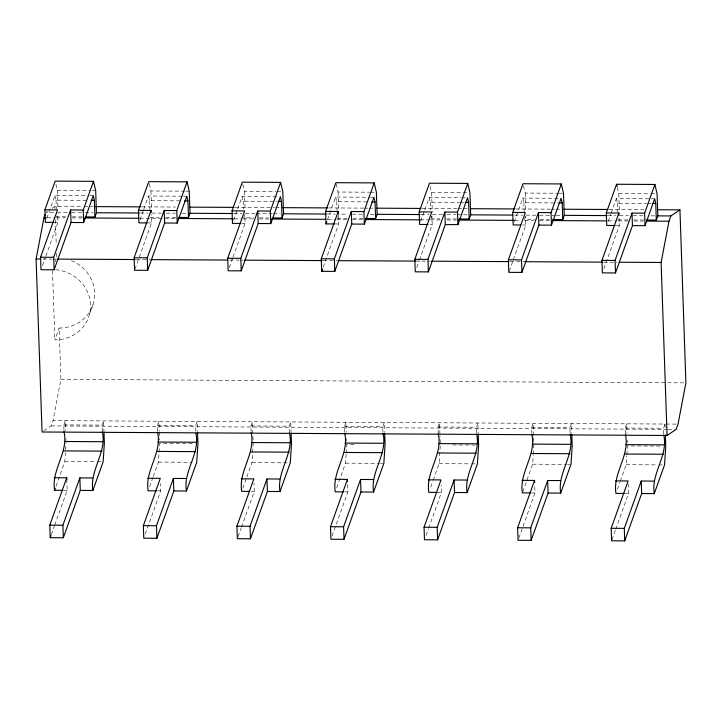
<?xml version="1.0" encoding="UTF-8"?>
<svg xmlns="http://www.w3.org/2000/svg" width="722" height="722" viewBox="0 0 722 722"><rect width="100%" height="100%" fill="white"/><g stroke="black" fill="none" stroke-linecap="round" stroke-linejoin="round"><path stroke-width="0.54" stroke-dasharray="3.61 2.71" d="M56.027 486.177L64.836 461.575L66.054 442.776M153.263 476.448L158.407 462.098L158.975 453.254M159.048 452.143L159.616 443.299L193.415 443.488M246.834 476.971L251.969 462.622L253.178 443.822L252.42 421.738L250.913 425.953L251.103 431.485M336.723 487.738L345.54 463.136L346.109 454.291M346.181 453.19L346.75 444.337L354.637 444.382M433.227 480.058L439.102 463.659L440.312 444.86L440.005 436.034M522.755 491.863L532.665 464.183L533.233 455.338M533.305 454.228L533.874 445.384L533.116 423.3L531.609 427.514L531.798 433.047M620.36 481.105L626.236 464.697L626.804 455.853M626.876 454.752L627.445 445.907L662.372 446.097M43.871 430.772L51.136 425.908L53.022 420.628L60.892 379.384L59.123 328.05A37.102 34.909 19.7 0 0 94.23 300.199A37.102 34.909 19.7 0 0 71.397 260.687M46.822 218.215L54.953 195.491L88.761 195.68M42.499 265.534L45.513 257.122M45.883 256.075L57.941 222.421L57.688 215.111M55.287 261.671L56 259.694M55.675 269.712A37.102 34.909 19.7 0 1 90.53 306.453A37.102 34.909 19.7 0 1 54.89 339.882L59.123 328.05M89.573 314.016L93.806 302.184M63.969 430.438L63.78 424.906L65.287 420.7L65.63 430.637M140.014 219.768L143.344 210.472M143.714 209.443L148.524 196.014L182.323 196.203M134.933 269.216L151.503 222.936L151.214 214.596M51.343 534.515L54.358 526.103M54.737 525.056L67.164 490.346L66.803 479.913M102.316 431.756L102.091 425.123L103.598 420.908L103.941 430.844M157.54 430.962L157.351 425.429L158.858 421.215L159.201 431.151M233.576 220.291L237.276 209.958M237.646 208.929L242.087 196.528L279.27 196.736M244.875 214.633L243.747 217.791L253.891 217.854M149.598 486.7L152.902 477.477M229.253 267.627L232.637 258.169M233.016 257.113L245.065 223.459L244.776 215.111M145.284 533.991L160.726 490.87L160.474 483.569M195.852 431.178L195.653 425.646L197.169 421.431L197.503 431.368M327.517 219.777L335.649 197.052L369.456 197.241M337.688 217.259L338.817 214.1L347.833 214.154M242.791 488.243L246.464 477.991M323.194 267.095L338.636 223.982L338.383 216.681M238.098 536.608L241.112 528.197M241.491 527.15L254.288 491.393L254 483.045M289.45 432.803L289.224 426.16L290.731 421.955L291.074 431.891M344.665 432L344.475 426.467L345.982 422.262L346.325 432.198M420.709 221.329L424.41 211.005M424.78 209.967L429.22 197.575L460.762 197.747M431.251 217.782L432.009 215.679M416.756 267.618L419.022 261.31M419.392 260.263L432.198 224.506L431.909 216.158M332.039 536.085L347.86 491.908L347.499 481.484M382.976 432.216L382.786 426.684L384.294 422.469L384.636 432.406M438.272 433.633L438.046 426.991L439.554 422.785L439.969 434.924M514.272 221.853L522.782 198.099L561.093 198.306M525.571 216.203L524.443 219.362L534.587 219.416M430.655 487.233L432.857 481.087M509.2 271.301L512.963 260.777M513.333 259.73L525.76 225.02L525.481 216.681M425.98 535.553L428.245 529.244M428.615 528.188L441.422 492.431L441.169 485.13M476.547 432.74L476.358 427.207L477.865 422.993L478.208 432.929M608.213 221.338L610.803 214.109M611.173 213.08L616.344 198.613L650.152 198.803M603.89 268.665L619.332 225.544L619.079 218.243M518.793 538.179L534.984 492.955L534.704 484.606M570.109 433.263L569.92 427.731L571.427 423.516L571.77 433.453M625.36 433.57L625.171 428.038L626.678 423.823L627.021 433.76M617.427 489.308L619.99 482.125M611.985 539.749L615.37 530.282M615.749 529.235L628.555 493.478L628.23 484.083M663.671 433.778L663.482 428.245L664.989 424.04L53.022 420.628M47.67 211.257L45.856 212.476L54.782 212.521M52.21 208.216L54.935 206.393L83.084 206.546M55.91 184.236L57.363 190.455L91.171 190.644M92.29 190.653L95.674 190.671M149.237 183.722L150.925 190.978L184.733 191.168M185.861 191.177L189.236 191.195M242.8 184.245L244.496 191.501L276.048 191.673M277.167 191.682L281.679 191.709M336.127 183.731L338.058 192.025L369.61 192.196M370.738 192.205L374.113 192.223M430.177 186.321L431.621 192.539L468.813 192.747M523.495 185.807L525.192 193.063L557.862 193.243M558.99 193.252L562.375 193.27M617.301 187.368L618.754 193.586L650.305 193.758M651.434 193.767L654.809 193.785M89.88 195.68L93.264 195.707M183.451 196.203L186.827 196.222M370.585 197.25L372.832 197.259M461.89 197.756L465.275 197.774M651.28 198.812L654.655 198.83M54.953 195.491L56.045 200.156L87.597 200.328M148.524 196.014L149.607 200.68L181.159 200.851M242.087 196.528L243.179 201.194L276.977 201.384M335.649 197.052L336.741 201.718L368.292 201.898M429.22 197.575L430.303 202.241L459.598 202.404M460.726 202.413L464.111 202.431M522.782 198.099L523.874 202.765L557.673 202.945M616.344 198.613L617.436 203.279L646.731 203.442M647.86 203.451L651.244 203.469M84.212 206.555L93.219 206.6M141.647 206.871L175.428 207.061M235.119 207.394L274.531 207.611M275.66 207.62L280.163 207.647M328.591 207.918L363.5 208.107M364.628 208.116L368.003 208.135M369.132 208.144L373.635 208.162M422.054 208.432L456.972 208.631M458.091 208.631L462.594 208.658M463.723 208.667L467.107 208.685M515.526 208.956L550.435 209.145M551.563 209.154L554.938 209.172M556.066 209.181L561.698 209.209M608.998 209.479L643.907 209.669M67.137 212.593L58.121 212.539L56.614 216.753L66.758 216.808M71.64 212.611L84.041 212.683M85.169 212.692L93.057 212.737M140.411 212.999L148.308 213.044M151.692 213.062L161.827 213.116M166.34 213.143L175.347 213.189M182.115 213.234L186.619 213.252M233.973 213.522L241.87 213.568M245.254 213.586L255.398 213.64M256.518 213.649L272.293 213.73M273.421 213.739L280.181 213.775M327.544 214.037L335.432 214.082M352.345 214.181L362.48 214.235M370.368 214.281L374.88 214.308M421.106 214.56L429.003 214.605M442.523 214.678L432.388 214.624L432.27 211.311M447.035 214.705L456.051 214.759M457.17 214.759L467.314 214.822M514.678 215.084L522.566 215.129M525.95 215.147L538.341 215.21M539.469 215.219L555.245 215.309M556.373 215.318L560.877 215.337M608.24 215.607L616.137 215.643M619.512 215.67L628.528 215.716M633.041 215.743L643.176 215.797M651.063 215.842L655.576 215.869M72.39 216.844L82.534 216.898M150.185 217.277L159.192 217.322M165.952 217.358L176.096 217.421M259.523 217.882L268.539 217.936M337.309 218.315L347.453 218.369M353.085 218.405L363.229 218.459M430.881 218.838L439.888 218.883M446.656 218.928L456.791 218.983M540.218 219.443L549.234 219.497M618.005 219.876L628.149 219.939M633.781 219.966L643.925 220.02M47.345 217.764L55.233 217.809M56.352 217.818L65.368 217.863M72.119 217.909L82.254 217.963M139.689 218.279L175.726 218.486M234.289 218.811L242.168 218.856M243.296 218.856L253.431 218.919M259.063 218.946L269.198 219.001M327.752 219.326L335.64 219.371M336.768 219.38L346.903 219.434M352.535 219.47L362.67 219.524M420.096 219.84L429.112 219.894M430.231 219.903L440.366 219.957M447.126 219.993L456.133 220.048M514.696 220.372L520.327 220.4M524.831 220.427L533.838 220.481M539.469 220.508L549.604 220.562M608.168 220.887L617.175 220.941M618.303 220.95L628.438 221.004M634.069 221.031L643.076 221.085M53.735 222.394L57.941 222.421M148.353 222.917L151.503 222.936M241.915 223.441L245.065 223.459M334.43 223.955L338.636 223.982M430.095 224.488L432.198 224.506M522.611 225.002L525.76 225.02M616.182 225.526L619.332 225.544M42.86 259.027L51.867 259.081M52.995 259.09L56.37 259.108M136.323 259.55L149.842 259.622M229.795 260.073L238.802 260.119M239.93 260.128L243.314 260.146M323.266 260.588L336.777 260.669M415.61 261.102L430.249 261.183M510.21 261.635L524.849 261.716M603.673 262.149L617.193 262.23M60.892 379.384L683.644 382.85M666.081 424.04L676.947 424.103M63.78 424.906L102.091 425.123M157.351 425.429L195.653 425.646M250.913 425.953L289.224 426.16M344.475 426.467L382.786 426.684M438.046 426.991L476.358 427.207M531.609 427.514L569.92 427.731M625.171 428.038L663.482 428.245M51.136 425.908L667.137 429.337M668.256 429.346L675.016 429.382M452.703 444.933L475.238 445.059M64.836 461.575L96.387 461.755M97.515 461.755L102.019 461.782M158.407 462.098L192.205 462.288M251.969 462.622L290.28 462.829M345.54 463.136L379.339 463.325M380.467 463.334L382.723 463.343M439.102 463.659L470.654 463.831M471.782 463.84L475.157 463.858M532.665 464.183L566.472 464.372M567.6 464.372L569.848 464.39M626.236 464.697L657.778 464.878M658.906 464.887L662.291 464.905M64.014 490.328L67.164 490.346M157.576 490.852L160.726 490.87M251.139 491.375L254.288 491.393M344.71 491.89L347.86 491.908M437.225 492.413L441.422 492.431M531.834 492.936L534.984 492.955M625.405 493.46L628.555 493.478M664.989 424.04L665.142 428.453M618.754 193.586L619.404 212.358M627.256 440.384L627.328 442.595M617.436 203.279L617.743 212.133M525.192 193.063L525.797 210.725M523.874 202.765L524.172 211.609M431.621 192.539L432.234 210.21M430.303 202.241L430.574 209.985M338.058 192.025L338.78 212.999M346.56 438.823L346.632 441.025M336.741 201.718L337.048 210.571M244.496 191.501L245.101 209.163M243.179 201.194L243.44 208.947M150.925 190.978L151.575 209.75M159.237 432.261L159.499 439.987M149.607 200.68L149.914 209.524M57.363 190.455L57.968 208.126M65.901 438.362L65.973 440.573M56.045 200.156L56.352 209.01M54.935 206.393L55.007 208.622M55.395 219.786L56.244 244.334M56.551 253.26L56.704 257.727M52.507 270.669L54.89 339.882"/><path stroke-width="1.08" d="M62.958 490.328L54.565 490.274C51.136 469.769 68.825 452.414 64.014 431.548M54.132 477.756L66.731 477.829L49.782 525.156L50.215 537.673L63.328 537.746L80.277 490.418L92.876 490.491C89.447 469.977 107.136 452.631 102.316 431.756M156.53 490.843L148.127 490.798C144.698 470.284 162.396 452.938 157.576 432.072M147.694 478.28L160.293 478.352L143.353 525.679L143.777 538.197L156.891 538.269L173.84 490.942L186.438 491.014C182.883 470.843 200.427 453.858 195.924 433.39M249.045 491.357L241.69 491.321C238.269 470.807 255.958 453.461 251.139 432.586M241.265 478.803L253.864 478.876L236.915 526.203L237.348 538.72L250.462 538.793L267.402 491.465L280.001 491.538C276.571 471.024 294.269 453.678 289.45 432.803M343.654 491.89L335.261 491.844C331.831 471.331 349.52 453.985 344.71 433.11M334.827 479.327L347.426 479.39L330.477 526.717L330.911 539.235L344.024 539.307L360.973 491.989L373.572 492.052C370.142 471.538 387.831 454.192 383.021 433.326M437.225 492.413L428.823 492.359C425.393 471.854 443.091 454.499 438.272 433.633M428.39 479.841L440.989 479.913L424.049 527.24L424.473 539.758L437.595 539.83L454.535 492.503L467.134 492.575C463.704 472.062 481.403 454.716 476.583 433.841M530.787 492.927L522.385 492.882C518.965 472.368 536.654 455.022 531.834 434.157M521.961 480.365L534.56 480.437L517.611 527.764L518.044 540.282L531.157 540.354L548.097 493.027L560.696 493.099C557.276 472.585 574.965 455.239 570.145 434.364M624.349 493.451L615.956 493.406C612.527 472.892 630.216 455.546 625.405 434.671M615.523 480.888L628.122 480.96L611.173 528.287L611.606 540.805L624.72 540.877L641.668 493.55L654.267 493.622C650.838 473.109 668.527 455.753 663.717 434.888M657.417 209.741L679.943 209.867L685.9 382.868L678.03 424.112L676.144 429.382L667.065 435.465L42.056 431.991L36.1 258.99L43.97 217.746L45.098 214.578M667.065 435.465L661.108 262.474L668.978 221.23L670.864 215.95L679.943 209.867M53.735 222.394L45.342 222.349L44.908 209.831L55.188 181.123L93.499 181.339L95.674 190.671L96.432 212.755L94.925 216.961L85.909 216.916M93.499 181.339L83.22 210.039L70.621 209.976L71.054 222.493L54.105 269.811L40.992 269.739L40.558 257.222L57.507 209.903L44.908 209.831M54.105 269.811L53.672 257.303L70.621 209.976M71.054 222.493L83.653 222.556L93.264 195.707L94.356 200.373L94.925 216.961M147.306 222.917L138.904 222.872L138.471 210.355L148.75 181.646L187.061 181.863L189.236 191.195L190.003 213.279L188.487 217.484L178.352 217.43M187.061 181.863L176.782 210.562L164.183 210.49L164.616 223.008L147.667 270.335L134.554 270.263L134.13 257.745L151.069 210.418L138.471 210.355M54.565 490.274L55.296 488.225M147.667 270.335L147.243 257.817L164.183 210.49M50.215 537.673L50.964 535.571M63.328 537.746L62.895 525.228L79.844 477.901L92.443 477.973M164.616 223.008L177.215 223.08L186.827 196.222L187.919 200.887L188.487 217.484M92.876 490.491L103.147 461.791L104.356 442.992L103.977 431.955M240.868 223.432L232.466 223.387L232.042 210.869L242.312 182.17L280.623 182.386L282.807 191.718L283.565 213.793L282.058 218.008L273.042 217.954M280.623 182.386L270.344 211.086L257.754 211.014L258.178 223.531L241.238 270.858L228.125 270.786L227.692 258.268L244.641 210.941L232.042 210.869M241.238 270.858L240.805 258.341L257.754 211.014M156.891 538.269L156.466 525.751L173.406 478.424L186.005 478.496M258.178 223.531L270.777 223.603L280.398 196.745L281.481 201.411L282.058 218.008M186.438 491.014L196.718 462.306L197.927 443.516L197.548 432.469M334.43 223.955L326.037 223.91L325.604 211.393L335.883 182.693L374.195 182.901L376.37 192.232L377.128 214.317L375.62 218.531L365.476 218.468M326.037 223.91L326.777 221.844M374.195 182.901L363.915 211.609L351.316 211.537L351.749 224.055L334.8 271.382L321.687 271.31L321.254 258.792L338.203 211.465L325.604 211.393M321.687 271.31L322.445 269.207M334.8 271.382L334.367 258.864L351.316 211.537M250.462 538.793L250.029 526.275L266.978 478.948L279.576 479.02M351.749 224.055L364.348 224.127L373.96 197.268L375.052 201.934L375.62 218.531M280.001 491.538L290.28 462.829L291.489 444.03L291.11 432.992M428.002 224.479L419.599 224.434L419.166 211.916L429.446 183.207L467.757 183.424L469.932 192.756L470.699 214.84L469.192 219.046L459.048 218.992M467.757 183.424L457.477 212.124L444.878 212.06L445.312 224.578L428.363 271.896L415.249 271.824L414.825 259.306L431.765 211.988L419.166 211.916M428.363 271.896L427.938 259.378L444.878 212.06M344.024 539.307L343.591 526.789L360.54 479.471L373.139 479.534M445.312 224.578L457.91 224.641L467.522 197.792L468.614 202.458L469.192 219.046M373.572 492.052L383.842 463.353L385.061 444.553L384.673 433.516M520.517 224.993L513.162 224.948L512.737 212.43L523.008 183.731L561.319 183.948L563.503 193.279L564.261 215.355L562.754 219.569L552.61 219.515M561.319 183.948L551.048 212.647L538.45 212.575L538.874 225.093L521.934 272.42L508.82 272.347L508.387 259.83L525.336 212.503L512.737 212.43M521.934 272.42L521.501 259.902L538.45 212.575M437.595 539.83L437.162 527.313L454.102 479.986L466.701 480.058M538.874 225.093L551.473 225.165L561.093 198.306L562.185 202.972L562.754 219.569M467.134 492.575L477.413 463.876L478.623 445.077L478.244 434.039M615.126 225.517L606.733 225.472L606.299 212.954L616.579 184.254L654.89 184.462L657.065 193.803L657.823 215.878L656.316 220.093L646.181 220.039M654.89 184.462L644.611 213.17L632.012 213.098L632.445 225.616L615.496 272.943L602.383 272.871L601.949 260.353L618.898 213.026L606.299 212.954M615.496 272.943L615.063 260.425L632.012 213.098M531.157 540.354L530.724 527.836L547.673 480.509L560.272 480.581M632.445 225.616L645.044 225.688L654.655 198.83L655.747 203.496L656.316 220.093M560.696 493.099L570.976 464.39L572.185 445.6L571.806 434.554M624.72 540.877L624.295 528.36L641.235 481.032L653.834 481.105M654.267 493.622L664.547 464.914L665.756 446.115L665.368 435.077M90.972 200.346L94.356 200.373M184.543 200.869L187.919 200.887M278.105 201.393L281.481 201.411M371.668 201.916L375.052 201.934M465.239 202.431L468.614 202.458M558.801 202.954L562.185 202.972M652.363 203.478L655.747 203.496M95.475 206.618L140.519 206.862M190.076 207.142L233.991 207.385M282.419 207.656L327.463 207.909M377.01 208.18L420.935 208.432M470.482 208.703L514.398 208.947M563.954 209.227L607.87 209.47M96.432 212.755L139.283 212.99M190.003 213.279L232.854 213.513M283.565 213.793L326.416 214.037M377.128 214.317L419.978 214.551M470.699 214.84L512.421 215.066M564.261 215.355L607.112 215.598M657.823 215.878L670.864 215.95M43.97 217.746L46.217 217.764M84.51 217.972L138.561 218.279M177.982 218.495L233.161 218.802M271.445 219.019L325.505 219.317M366.045 219.542L420.096 219.84M458.389 220.057L513.568 220.363M552.98 220.58L607.04 220.887M646.452 221.103L668.978 221.23M40.558 257.222L53.672 257.303M134.13 257.745L147.243 257.817M227.692 258.268L240.805 258.341M321.254 258.792L334.367 258.864M414.825 259.306L427.938 259.378M508.387 259.83L521.501 259.902M601.949 260.353L615.063 260.425M36.1 258.99L40.603 259.017M57.498 259.108L135.204 259.541M150.97 259.631L227.547 260.055M244.433 260.155L322.138 260.588M337.905 260.669L415.61 261.102M431.377 261.193L509.082 261.626M524.849 261.716L602.554 262.149M619.44 262.239L661.108 262.474M64.357 441.503L102.659 441.72M157.919 442.026L196.231 442.243M251.482 442.55L289.793 442.757M345.053 443.064L383.355 443.281M438.615 443.588L476.926 443.804M532.177 444.111L570.488 444.328M625.748 444.635L664.059 444.842M63.744 450.907L102.055 451.115M157.315 451.421L195.626 451.638M250.877 451.945L289.188 452.162M344.448 452.468L382.75 452.676M438.01 452.992L476.321 453.199M531.572 453.506L569.884 453.723M625.144 454.03L663.455 454.246M49.782 525.156L62.895 525.228M143.353 525.679L156.466 525.751M236.915 526.203L250.029 526.275M330.477 526.717L343.591 526.789M424.049 527.24L437.162 527.313M517.611 527.764L530.724 527.836M611.173 528.287L624.295 528.36M616.579 184.254L617.057 186.33M644.611 213.17L645.044 225.688M641.235 481.032L641.668 493.55M618.898 213.026L618.971 215.111M551.048 212.647L551.473 225.165M547.673 480.509L548.097 493.027M534.56 480.437L534.632 482.522M457.477 212.124L457.91 224.641M454.102 479.986L454.535 492.503M363.915 211.609L364.348 224.127M360.54 479.471L360.973 491.989M338.203 211.465L338.275 213.55M347.426 479.39L347.499 481.484M270.344 211.086L270.777 223.603M266.978 478.948L267.402 491.465M176.782 210.562L177.215 223.08M173.406 478.424L173.84 490.942M151.069 210.418L151.142 212.503M83.22 210.039L83.653 222.556M79.844 477.901L80.277 490.418M66.731 477.829L66.803 479.913"/></g></svg>
